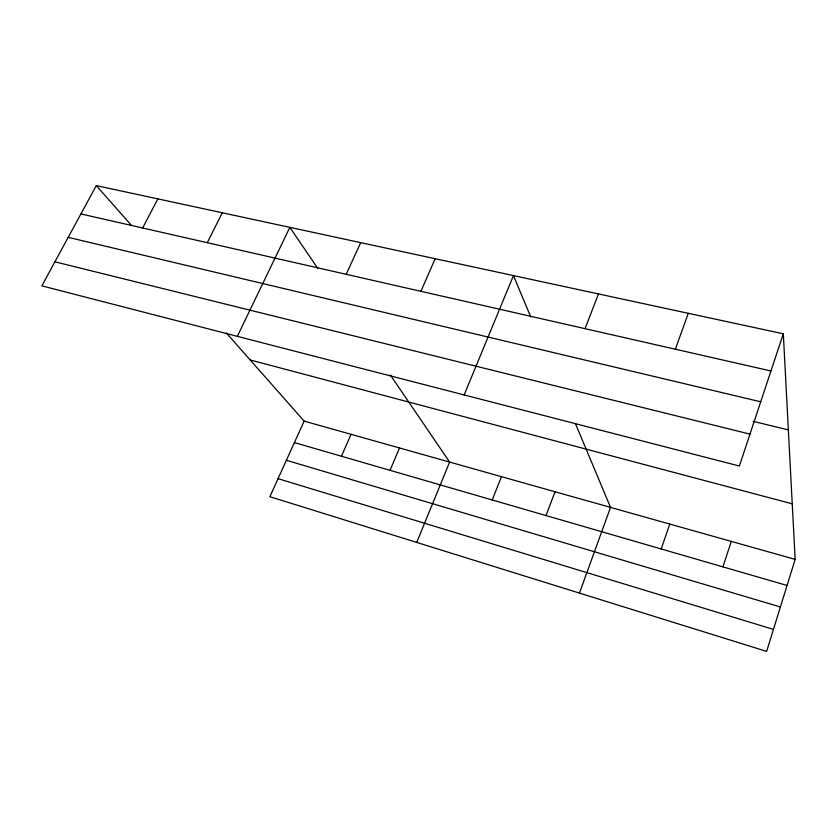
<?xml version="1.0" encoding="UTF-8"?>
<svg xmlns="http://www.w3.org/2000/svg" width="837" height="837" viewBox="0 0 837 837"><rect width="100%" height="100%" fill="white"/><g stroke="black" fill="none" stroke-linecap="round" stroke-linejoin="round"><path stroke-width="1.26" d="M783.317 333.806L739.374 466.021L41.85 285.856L96.307 185.605L783.317 333.806L795.15 559.378L766.629 651.395L269.88 496.697L304.134 421.105L226.377 332.99M722.927 566.869L731.287 541.393M661.188 548.967L669.788 524.077M675.354 349.217L688.296 313.31M579.445 593.098L610.529 507.389L575.406 423.522M546.017 515.571L555.036 491.758M585.032 328.659L598.486 293.933M492.24 499.971L501.436 476.661M416.711 542.428L449.626 462.076L390.366 375.018M464.148 394.938L513.458 275.593L530.804 317.024M390.042 470.331L399.531 447.973M420.906 291.307L435.167 258.706M341.433 456.238L351.059 434.319M346.162 274.295L360.716 242.646M237.321 336.348L289.853 227.361L317.767 268.363M207.262 242.688L222.318 212.786M142.635 227.978L157.869 198.882M80.917 213.937L770.961 370.979M68.205 237.352L760.718 401.802M753.101 421.325L788.36 429.925M54.918 261.803L749.973 434.121M250.158 359.941L792.241 503.832M304.134 421.105L795.15 559.378M294.394 442.595L787.062 585.471M286.38 460.277L780.398 606.982M278.041 478.67L773.451 629.393M96.307 185.605L131.231 225.174"/></g></svg>
